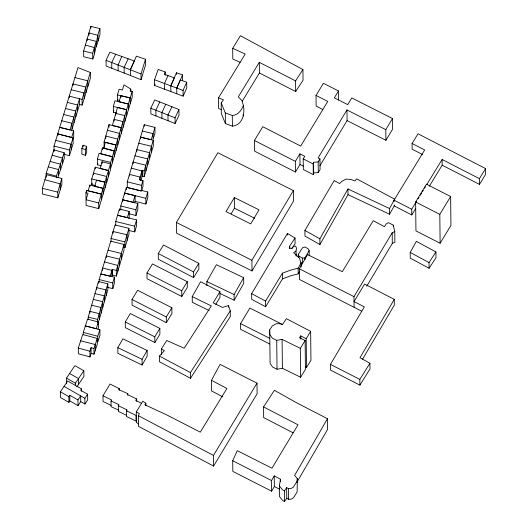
<?xml version="1.0" encoding="UTF-8"?>
<svg xmlns="http://www.w3.org/2000/svg" width="528" height="528" viewBox="0 0 528 528"><rect width="100%" height="100%" fill="white"/><g stroke="black" fill="none" stroke-linecap="round" stroke-linejoin="round"><path stroke-width="0.79" d="M327.492 418.73L294.644 475.352L297.31 478.678L297.026 481.265L293.396 487.113L291.02 488.525L288.512 488.684L286.638 487.634L284.427 490.954L284.539 501.6L282.566 500.366L279.517 496.63L279.404 485.984L280.421 479.246L274.243 475.873L271.537 480.546L271.649 491.192L232.822 471.392L232.709 460.746L237.27 450.655L271.96 468.23L298.003 424.796L263.558 406.923L274.395 390.304L296.452 402.692L327.492 418.73L327.604 429.376L296.809 482.46M296.01 251.038L296.518 248.391L295.739 246.107L293.674 246.312L292.103 248.167L290.004 248.358L289.588 246.279L295.027 238.049L287.45 233.429L251.645 293.667L251.704 299.369L265.643 306.761L282.487 278.87L282.427 273.167L290.717 270.092L298.168 268.151L301.112 262.937L299.402 258.133L293.654 252.674L296.01 251.038L296.063 255.928M296.201 256.08L296.578 254.093M338.58 99.983L338.488 90.974L323.393 83.279L316.034 95.443L327.763 101.409L300.696 146.078L262.779 126.72L254.423 140.488L254.536 151.133L295.456 172.022L295.343 161.377L299.911 153.853L304.768 156.334L303.211 158.888L303.323 169.534L313.302 174.629L313.19 163.984L313.579 162.307L318.173 161.905L319.968 158.921L318.08 157.964L346.962 109.956L385.803 129.637L385.915 140.29L347.074 120.602L346.962 109.956M313.302 174.629L313.691 172.953L313.579 162.307M101.363 165.812L97.462 164.861L97.403 159.159L99.013 153.331L112.398 156.691L112.457 162.393L110.735 168.095L110.675 162.393L132.185 91.39L130.218 90.889L130.772 89.08L123.935 84.85L122.47 90.037L119.077 89.278L117.493 94.901L117.553 100.604L119.935 101.171M97.462 164.861L97.865 163.403M104.128 147.754L104.069 142.052L109.006 124.667L121.202 127.657L121.262 133.36L112.457 162.393M114.239 156.565L114.18 150.856L102.392 147.919L100.742 153.74L112.398 156.691M117.553 100.604L117.949 99.198M116.523 112.946L113.388 112.2L113.329 106.498L114.952 100.808L128.37 104.016L128.429 109.718L121.262 133.36M113.388 112.2L113.797 110.781M128.429 109.718L130.271 103.646L130.211 97.937L120.866 95.641L119.123 101.752L128.37 104.016M88.229 319.572L88.202 317.13L98.439 281.549L107.831 283.807L107.89 289.509L97.858 324.37M142.138 170.405L142.197 176.108L144.217 176.616L144.157 170.914L142.138 170.405L139.392 179.678L142.969 180.556L143.029 186.259L141.596 191.083L141.537 185.381L142.969 180.556M140.897 180.477L142.197 176.108M107.831 283.807L97.594 319.387L97.627 322.641M107.197 287.245L112.794 288.644L112.735 282.942L114.398 277.174L100.835 273.999L99.145 279.536L99.172 281.985M112.794 288.644L114.457 282.876L114.398 277.174M96.268 47.058L100.003 34.346L99.944 28.644L90.862 26.4L83.615 51.038L83.675 56.74L92.763 58.971C96.842 49.097 95.74 38.498 99.944 28.644M92.763 58.971L92.704 53.269L96.208 41.356L87.146 39.046L87.16 40.676M111.058 241.765L111.025 238.504L115.012 224.935L128.924 228.347L128.984 234.049L124.997 247.625L123.453 247.243M112.24 269.405L110.187 276.151L100.835 273.999L110.774 241.184L123.961 244.418L116.318 270.395L116.378 276.104L112.299 275.108L112.24 269.405L116.318 270.395M124.997 247.625L124.938 241.923L128.924 228.347M116.378 276.104L124.021 250.12L123.961 244.418M140.804 190.885L127.327 187.526L127.268 181.823L144.243 124.727L154.928 127.373L154.988 133.076L153.133 139.333L153.074 133.63L154.928 127.373M115.751 225.568L115.711 221.496L119.407 209.035L129.155 211.444L129.215 217.147L128.759 218.684M129.155 211.444L127.327 217.609L117.546 215.292L136.561 219.899L136.62 225.601L134.746 231.898L128.423 230.333M144.157 170.914L153.265 140.243L140.56 137.141L140.58 138.772M144.217 176.616L153.325 145.946L153.265 140.243M44.906 179.764L46.418 174.662L61.822 178.484L61.882 184.186L57.829 197.828L42.418 194.007L42.359 188.305L44.906 179.764L60.232 183.843L60.291 189.545M57.829 197.828L57.77 192.126L61.822 178.484M134.746 231.898L134.686 226.195L136.561 219.899M101.416 199.802L101.356 194.093L86.658 190.443L85.945 192.806L87.978 193.321L86.038 199.742L86.097 205.445L98.749 208.639L108.524 176.253L108.464 170.551L95.251 167.191L91.707 178.959L91.766 184.661L95.667 185.599M120.813 210.052L120.773 205.979L126.41 187.249L140.936 190.905L141.108 190.331L147.748 191.994L147.807 197.703L145.906 204.019L134.917 201.333M98.749 208.639L98.69 202.937L110.477 163.885L102.082 161.773L100.082 168.406L108.464 170.551M130.271 103.646L132.244 97.093L132.185 91.39M128.799 213.682L135.973 215.483L135.907 209.781L137.808 203.471L122.648 199.775L122.668 201.406M135.973 215.483L137.867 209.174L137.808 203.471M145.906 204.019L145.847 198.31L147.748 191.994M64.053 154.301L69.439 155.674L69.379 149.972L73.062 137.848L57.724 133.868L53.995 146.045L54.047 150.929M69.439 155.674L73.121 143.55L73.062 137.848M103.145 194.06L103.085 188.357L89.839 185.071L88.103 190.806L101.356 194.093M91.766 184.661L92.202 183.216M108.524 176.253L110.537 169.587L110.477 163.885M124.667 194.759L124.648 193.129L135.069 195.591L133.043 202.29L122.648 199.775M134.673 202.785L135.128 201.293L135.069 195.591M57.737 135.498L57.724 133.868L77.966 67.617L90.321 72.481L90.38 78.184L82.15 105.112L79.127 104.346M71.617 130.462L79.576 104.458L79.517 98.756L69.993 129.901L59.704 127.36L73.669 130.845L73.729 136.547L72.6 140.237M90.321 72.481L82.091 99.409L82.15 105.112M141.062 79.655L141.002 73.953L145.477 59.268L136.402 56.159L130.357 69.795L130.416 75.497L141.062 79.655L145.543 64.97L145.477 59.268M73.669 130.845L71.636 137.478L57.724 133.868M112.299 275.108L111.995 276.085L111.936 270.382L102.643 268.013L102.67 270.455M83.305 334.818L83.279 332.369L87.536 319.123L98.38 322.027L98.439 327.73L97.964 329.215M98.38 322.027L96.235 328.7L85.358 325.895L99.884 329.683L99.944 335.386L97.812 341.953L97.753 336.25L99.884 329.683M91.12 353.39L89.971 356.928L78.355 353.76L78.296 348.058L82.698 334.495L97.238 338.441L97.297 344.144L94.03 354.169L91.12 353.39L91.06 347.688L93.971 348.467L94.03 354.169M89.971 356.928L89.912 351.226L91.06 347.688M93.971 348.467L97.238 338.441M46.193 177.388L46.154 173.316L53.929 149.912L64.185 152.75L64.244 158.453L57.915 177.474M56.417 177.797L56.404 176.167L64.185 152.75M176.801 93.773L176.741 88.07L180.378 80.005L186.701 82.256L186.76 87.965L183.117 96.136L154.572 85.45L154.513 79.748L158.169 69.439L165.264 71.96L165.297 75.214M154.572 85.45L155.093 83.978M81.84 148.454L83.074 145.259L86.638 146.421L86.698 152.123L85.457 155.324L81.899 154.156L81.84 148.454L85.397 149.622L85.457 155.324M85.397 149.622L86.638 146.421M222.816 396.871L211.583 390.958L211.471 380.312L220.057 364.393L256.997 383.143L257.11 393.789L213.589 466.066L138.541 426.367L138.428 415.721L139.293 413.609L136.29 411.899L142.831 401.194L145.84 403.201L145.86 405.656M165.264 71.96L164.287 74.283L174.332 77.854L170.795 85.84L170.854 91.542M126.397 410.718L136.006 415.411L136.066 421.113L126.456 416.42L126.397 410.718L126.793 409.768L118.338 405.709L118.991 404.633L111.025 400.99L111.705 400.033L102.993 395.782L110.029 384.014L119.269 388.674L119.288 390.304M121.796 56.47L109.883 52.16L106.069 60.331L130.357 69.795L134.33 60.984L121.796 56.47L118.087 65.017L118.147 70.719L130.416 75.497M154.513 79.748L170.795 85.84L176.484 72.772L182.536 74.923L182.596 80.626M170.795 85.84L176.741 88.07L182.536 74.923M183.117 96.136L183.058 90.433L186.701 82.256M259.301 62.344L238.3 96.881L242.015 100.643L243.375 105.435C241.692 110.293 237.805 115.223 232.3 115.507L225.298 112.913L221.219 102.986L223.463 99.891L218.5 97.838L245.21 54.021L232.69 48.338L240.425 35.726L302.933 69.577L303.046 80.223L295.68 91.522L259.413 72.989L259.301 62.344L295.568 80.876L295.68 91.522M243.375 105.435C245.117 113.784 242.405 125.195 232.412 126.152L225.41 123.559L221.324 113.632L221.219 102.986M168.029 75.616L164.479 83.477L164.538 89.186M128.152 58.76L124.133 67.373L124.192 73.075M165.766 104.3L161.885 112.603L161.944 118.305L175.105 123.499L179.005 115.21L178.946 109.507L154.717 99.944L150.81 108.233L150.869 113.936L161.944 118.305M159.766 101.93L155.872 110.227L155.932 115.929M175.105 123.499L175.045 117.797L178.946 109.507M171.91 106.742L167.963 115.012L168.023 120.714M115.698 54.252L111.731 62.535L111.791 68.237L118.147 70.719M119.269 388.674L118.642 389.545L127.769 393.644L127.307 394.469L136.673 398.963L136.699 401.405M389.525 208.54L394.7 199.188L356.657 178.847L354.948 180.985L350.836 179.421L345.939 179.098L341.834 181.401L339.649 183.553L334.171 180.576L304.913 230.432L304.973 236.135L319.948 244.517L348.005 194.66L347.945 188.958L389.525 208.54L389.585 214.243L348.005 194.66M389.585 214.243L394.759 204.89M410.197 252.424L416.368 241.336L435.937 251.948L435.996 257.651L429.086 268.29L410.256 258.126L410.197 252.424L429.026 262.581L429.086 268.29M209.174 310.563L192.291 302.313L192.232 296.611L200.594 281.754L219.912 291.621L219.971 297.323L215.794 304.352M319.948 244.517L319.889 238.814L347.945 188.958M282.487 278.87L290.776 275.794L298.228 273.854L299.699 271.247M206.897 285.635L206.851 281.563L216.401 264.693L243.646 277.675L243.705 283.378L234.155 300.241L220.169 293.575M234.155 300.241L234.095 294.538L243.646 277.675M142.144 365.013L142.085 359.304L147.121 350.453L122.885 338.837L117.836 347.668L117.896 353.371L142.144 365.013L147.18 356.156L147.121 350.453M361.64 311.157L299.455 279.451L299.343 268.805L307.547 254.595L342.309 271.682L373.256 220.697L384.496 226.717L386.12 224.004L388.337 222.644L393.301 225.152L394.766 231.581L394.871 242.227L392.304 243.415L366.696 286.229M271.649 491.192L274.355 486.519L274.243 475.873M394.271 299.369L360.004 357.707L369.93 363.277L369.989 368.98L359.891 385.11L330.502 370.095L330.442 364.393L364.327 306.86L354.037 301.587L364.61 284.051L394.271 299.369L394.33 305.072L362.538 359.192M304.979 259.472L304.96 257.842L309.151 250.714L308.24 248.912L305.118 246.998L302.683 247.658L298.294 254.212L298.327 257.466M234.333 197.558L226.037 211.603L250.734 223.879L259.01 209.834L234.333 197.558L234.445 208.204L231.125 213.82M176.392 222.46L217.853 152.75L293.37 190.575L293.482 201.221L252.021 270.923L176.504 233.112L176.392 222.46L251.915 260.278L252.021 270.923M219.912 291.621L213.226 302.867L222.512 307.435L228.499 305.567L230.261 310.86L230.32 316.562L190.502 378.279L159.482 361.786L159.423 356.083L164.393 350.698L161.423 348.883L166.716 340.514L184.206 348.242L211.312 305.936L192.232 296.611M251.915 260.278L293.37 190.575M125.261 321.955L130.297 313.52L159.852 328.409L159.911 334.112L154.862 342.547L125.321 327.657L125.261 321.955L154.796 336.844L154.862 342.547M154.796 336.844L159.852 328.409M269.775 344.012L240.616 329.333L240.55 323.631L249.876 308.055L282.586 324.535M354.097 307.289L353.991 296.644L392.192 232.769L394.766 231.581M313.691 172.953L318.285 172.55L320.08 169.567L319.968 158.921M338.488 90.974L334.349 97.832L347.741 104.636L351.787 97.924L392.482 118.549L392.588 129.195L385.915 140.29M319.889 165.785L347.074 120.602M385.803 129.637L392.482 118.549M213.589 466.066L213.477 455.42L256.997 383.143M265.643 306.761L265.584 301.059L282.427 273.167M306.194 338.712L310.649 331.333L286.381 318.668L282.553 324.456L278.909 323.605L276.441 323.69L272.296 325.915L269.683 329.888L270.112 363.422L272.593 367.072L277.028 369.244L282.394 368.28L300.63 377.243L305.428 369.395L305.125 340.501L299.554 337.768L300.769 335.881L306.194 338.712L306.491 367.607L305.138 366.901M306.491 367.607L310.952 360.228L310.649 331.333M415.642 202.013L426.452 184.173L450.635 196.522L450.932 225.416L440.114 243.25L415.945 230.914L415.642 202.013L439.811 214.355L440.114 243.25M242.266 101.185L259.413 72.989M146.969 273.022L152.48 263.927L187.268 281.688L187.328 287.39L181.804 296.492L147.028 278.725L146.969 273.022L181.744 290.789L181.804 296.492M132.026 299.462L137.61 290.255L171.877 307.758L171.937 313.46L166.346 322.674L132.086 305.171L132.026 299.462L166.287 316.972L166.346 322.674M181.744 290.789L187.268 281.688M166.287 316.972L171.877 307.758M295.456 172.022L300.023 164.498L299.911 153.853M439.811 214.355L450.635 196.522M479.424 178.675L442.114 159.476L442.174 165.185L479.483 184.378L479.424 178.675L485.582 168.577L418.018 133.795L412.084 143.491L412.144 149.193L422.651 154.592M479.483 184.378L485.641 174.28L485.582 168.577M300.63 377.243L300.326 348.348L305.125 340.501M394.046 201.782L394.033 200.152L424.69 149.965L412.084 143.491M394.093 205.854L411.767 214.962L411.708 209.26L416.42 201.551M418.136 198.746L418.988 197.34M420.275 195.235L421.562 193.136M422.413 191.73L423.271 190.331M424.558 188.225L425.416 186.826M426.697 184.721L442.114 159.476M411.767 214.962L415.622 208.652M429.33 186.219L442.174 165.185M158.261 253.532L163.515 245.012L198.805 263.347L198.865 269.049L193.598 277.576L158.321 259.235L158.261 253.532L193.538 271.874L193.598 277.576M193.538 271.874L198.805 263.347M359.891 385.11L359.825 379.401L369.93 363.277M145.84 403.201L144.83 404.771L166.472 414.784L200.29 432.161L226.915 388.443L211.471 380.312M190.502 378.279L190.436 372.57L230.261 310.86M429.026 262.581L435.937 251.948M295.568 80.876L302.933 69.577M291.911 248.549L295.086 243.751L295.027 238.049M284.539 501.6L286.744 498.28L286.638 487.634M75.438 385.651L75.412 383.209L83.84 370.722L74.917 365.647L66.482 378.121L66.541 383.83M76.804 386.925L83.899 376.424L83.84 370.722M69.841 400.957L78.019 405.623L77.959 399.92L69.782 395.254L69.841 400.957L68.897 402.343L60.423 397.498L60.364 391.796L67.683 380.998L81.53 388.898L80.626 390.238L87.622 394.231L87.681 399.94L84.922 404.019L80.758 401.63M77.959 399.92L80.665 395.921L80.725 401.623L78.019 405.623M84.922 404.019L84.863 398.317L87.622 394.231M68.897 402.343L68.838 396.64L69.782 395.254M136.673 398.963L135.67 400.336L141.471 403.293M300.326 348.348L282.097 339.385L276.725 340.349L272.29 338.177L269.808 334.528L269.683 329.888M298.294 254.212L298.828 256.007L302.438 258.1L304.96 257.842M286.744 498.28L288.625 499.33L291.133 499.171L293.509 497.759L297.139 491.911L297.31 478.678M105.026 187.862L104.966 182.153L96.545 180.187L94.697 186.298L103.085 188.357M113.329 106.498L126.654 109.672L126.713 115.375M94.981 293.621L104.379 295.845L104.438 301.547M117.493 94.901L130.211 97.937M142.369 131.043L153.074 133.63L151.246 139.735L140.56 137.141M138.752 143.207L151.477 146.282L151.536 151.985M91.707 178.959L104.966 182.153M88.202 317.13L97.594 319.387M126.654 109.672L117.52 107.435L112.391 125.459L121.202 127.657M65.465 108.511L75.768 111.032L75.827 116.734M135.003 155.793L147.715 158.915L147.774 164.617M97.403 159.159L110.675 162.393M124.648 193.129L145.847 198.31M93.317 299.389L102.696 301.679L102.755 307.382M83.615 51.038L92.704 53.269M71.201 89.753L84.077 92.915L84.137 98.617M104.069 142.052L115.955 144.982L116.015 150.685M111.025 238.504L124.938 241.923M63.637 114.497L73.933 117.044L73.993 122.747M115.955 144.982L105.362 142.362L103.699 148.229L114.18 150.856M42.359 188.305L57.77 192.126M115.711 221.496L134.686 226.195M108.055 250.16L121.308 253.447L121.367 259.149M74.923 77.576L87.787 80.797L87.846 86.5M61.743 120.727L72.006 123.295L72.065 128.997M55.724 140.369L71.122 144.21L71.181 149.912M127.268 181.823L141.537 185.381M99.145 279.536L112.735 282.942M91.654 305.184L101.013 307.527L101.072 313.229M120.773 205.979L135.907 209.781M86.038 199.742L98.69 202.937M82.091 99.409L69.254 96.149L69.274 97.772M80.645 340.811L95.258 344.52L95.317 350.222M67.333 102.386L77.603 105.006L77.662 110.708M53.995 146.045L69.379 149.972M50.101 161.449L60.397 164.116L60.456 169.818M107.441 130.244L119.453 133.399L119.513 139.102M131.34 168.128L141.979 170.966L142.039 176.669M52.153 155.265L62.423 158.011L62.489 163.713M48.305 166.835L58.575 169.574L58.641 175.276M83.279 332.369L97.753 336.25M104.504 261.895L117.77 265.459L117.83 271.161M78.296 348.058L89.912 351.226M85.384 45.052L94.387 47.56L94.446 53.262M46.154 173.316L56.404 176.167M176.741 88.07L183.058 90.433M111.791 68.237L106.128 66.033L106.069 60.331M130.357 69.795L141.002 73.953M150.81 108.233L175.045 117.797M221.45 109.659L218.612 108.484L218.5 97.838M240.167 62.33L232.795 58.984L232.69 48.338M118.325 410.005L111.085 406.692L111.025 400.99M206.851 281.563L234.095 294.538M274.355 486.519L279.47 489.172M117.836 347.668L142.085 359.304M126.152 415.133L118.397 411.411L118.338 405.709M111.038 405.385L103.052 401.485L102.993 395.782M234.445 208.204L254.767 218.315M240.55 323.631L269.716 338.309M322.747 109.448L316.147 106.088L316.034 95.443M254.423 140.488L295.343 161.377M299.343 268.805L353.991 296.644M232.709 460.746L271.537 480.546M303.211 158.888L313.19 163.984M300.023 164.498L303.494 166.267M330.442 364.393L359.825 379.401M394.033 200.152L411.708 209.26M293.093 432.835L263.663 417.569L263.558 406.923M138.428 415.721L213.477 455.42M251.645 293.667L265.584 301.059M159.423 356.083L190.436 372.57M304.913 230.432L319.889 238.814M69.59 373.52L78.527 378.583L78.586 384.285M138.805 423.911L136.402 422.545L136.29 411.899M66.482 378.121L75.412 383.209M60.364 391.796L68.838 396.64M64.046 386.371L84.863 398.317M300.696 262.753L302.498 263.802L302.438 258.1M284.427 490.954L282.454 489.72L279.404 485.984M243.098 114.708L243.487 116.081M393.301 225.152L393.32 226.789M392.192 232.769L392.304 243.415M318.173 161.905L318.285 172.55M309.151 250.714L309.203 255.598M301.112 262.937L301.158 267.01M300.769 335.881L300.802 339.095M298.828 256.007L298.848 257.638M298.168 268.151L298.228 273.854M289.588 246.279L289.615 248.721M287.45 233.429L287.47 235.059M288.512 488.684L288.625 499.33M282.097 339.385L282.394 368.28M280.421 479.246L280.447 481.701M276.725 340.349L277.028 369.244M232.3 115.507L232.412 126.152M228.499 305.567L228.512 307.197M225.298 112.913L225.41 123.559M176.484 72.772L176.504 74.402M161.423 348.883L161.482 354.585M149.635 158.393L149.576 152.691L136.838 149.615L136.858 151.246M145.893 170.933L145.834 165.231L133.142 162.07L133.162 163.7M144.243 124.727L144.263 126.357M140.191 180.325L140.158 177.065L129.472 174.412L129.485 176.042M130.772 89.08L130.799 91.529M127.096 240.458L127.037 234.755L113.078 231.521L113.098 233.152M126.41 187.249L126.436 189.697M124.912 121.348L124.846 115.645L115.823 113.362L115.843 114.992M127.769 393.644L127.783 395.267M126.793 409.768L126.812 411.398M123.09 127.307L123.031 121.605L114.107 119.381L114.127 121.011M120.866 95.641L120.886 97.271M119.407 209.035L119.427 210.665M119.665 264.924L119.605 259.222L106.293 255.961L106.313 257.591M117.797 144.817L117.737 139.115L105.785 136.033L105.811 138.475M109.006 124.667L109.032 127.116M106.735 182.186L106.676 176.484L93.456 173.177L93.476 174.801M106.135 295.621L106.075 289.918L96.69 287.635L96.703 289.265M102.392 147.919L102.406 149.549M102.082 161.773L102.102 163.403M98.03 41.045L97.97 35.336L88.942 32.941L88.961 35.389M99.317 319.348L99.257 313.639L89.879 311.342L89.899 312.972M98.439 281.549L98.459 283.18M95.251 167.191L95.271 168.821M90.862 26.4L90.882 28.03M89.839 185.071L89.852 186.694M85.925 92.763L85.866 87.061L72.989 83.939L73.003 85.569M86.658 190.443L86.678 192.073M85.945 192.806L86.005 198.508M83.074 145.259L83.087 146.89M81.53 388.898L81.55 391.34M53.929 149.912L53.948 151.543"/></g></svg>
